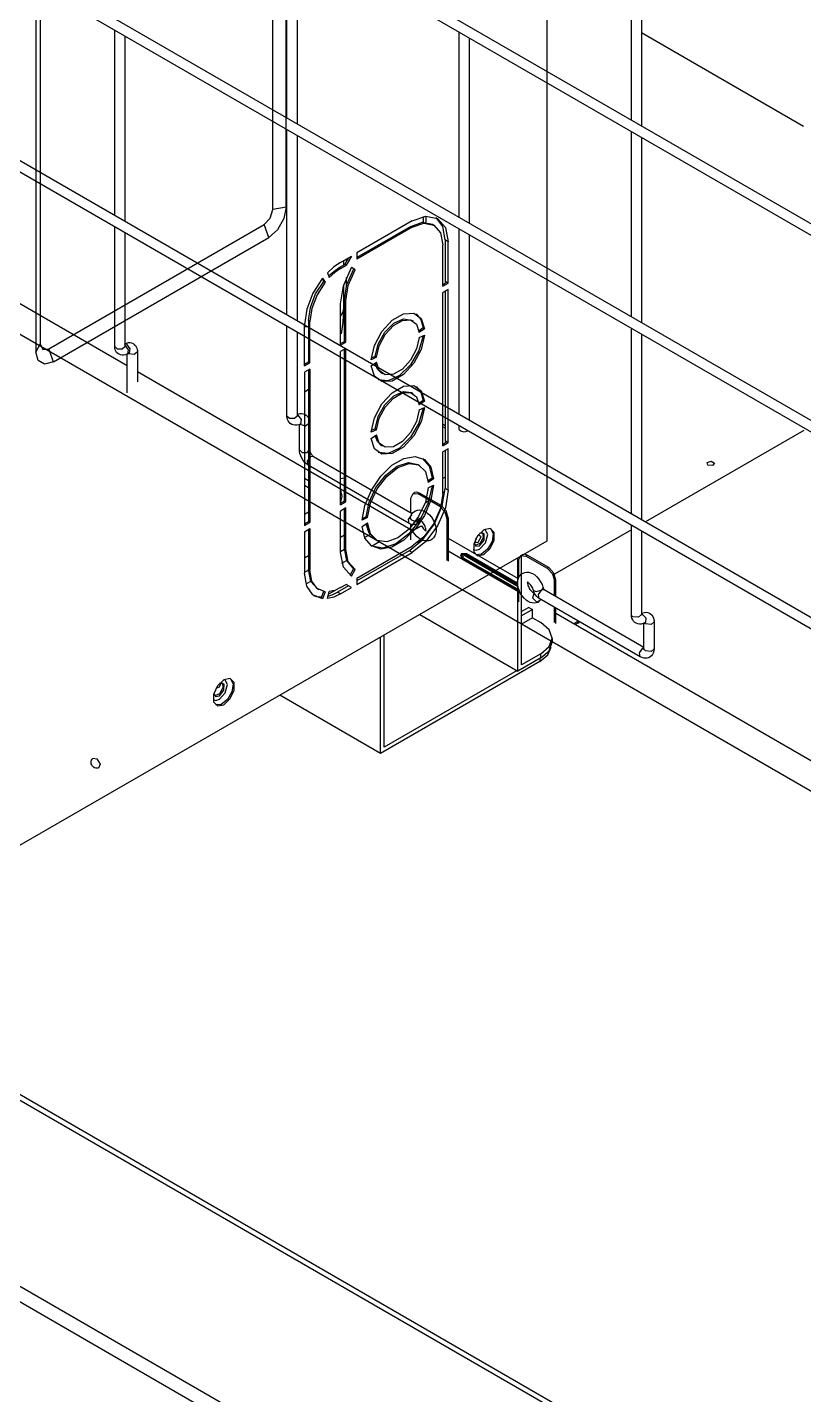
# Model space of a CAD drawing. Extents: x 594 to 813, y 174 to 240.
# Drawn here: x 761.097 to 762.632, y 197.816 to 200.519 of the extents above; entities that cross this region are included whole.
import ezdxf

# ---------------------------------------------------------------- set-up
doc = ezdxf.new("R2010")
doc.units = 0
doc.header["$MEASUREMENT"] = 0
doc.layers.add('AC.REF(S). PIPING', color=3, linetype='CONTINUOUS', lineweight=30)
doc.layers.add('LG-Product', color=3, linetype='CONTINUOUS')

# ---------------------------------------------------------------- blocks, each defined once
blk = doc.blocks.new('UW1-4')
at = {"layer": 'LG-Product', "color": 3, "linetype": 'Continuous'}
for p, q in [((3124.69, 4480.9), (3124.69, 3889.87)), ((3808.5, 4377.56), (3383.26, 4132.05)), ((3384.27, 4130.32), (3809.5, 4375.83)), ((3176.18, 3955.89), (3176.18, 4365.42)), ((3178.84, 3955.38), (3178.84, 4364.91)), ((3224.81, 4338.37), (3224.81, 3928.84)), ((3808.5, 4338.66), (3383.26, 4093.15)), ((3225.7, 4336.83), (3225.7, 3927.3)), ((3384.27, 4091.41), (3809.5, 4336.92)), ((3808.5, 4299.75), (3383.26, 4054.24)), ((3384.27, 4052.51), (3809.5, 4298.02)), ((3559.91, 4277.11), (3559.91, 4234.04)), ((3561.92, 4235.2), (3561.92, 4278.27)), ((3628.01, 4271.04), (3628.01, 4234.45)), ((3630.01, 4235.61), (3630.01, 4272.2)), ((3381.11, 4018.59), (3810.84, 4266.7)), ((3559.92, 4252.5), (3527.88, 4234)), ((3595.97, 4215.95), (3595.97, 4252.54)), ((3662.06, 4251.79), (3662.06, 4215.21)), ((3664.06, 4216.36), (3664.06, 4252.95)), ((3593.96, 4251.38), (3593.96, 4214.8)), ((3561.92, 4196.3), (3561.92, 4232.88)), ((3630.01, 4196.71), (3630.01, 4233.29)), ((3559.91, 4231.72), (3559.91, 4195.14)), ((3628.01, 4232.14), (3628.01, 4195.55)), ((3664.06, 4190.46), (3664.06, 4214.05)), ((3593.96, 4212.48), (3593.96, 4175.89)), ((3595.97, 4177.05), (3595.97, 4213.64)), ((3662.06, 4212.89), (3662.06, 4190.46)), ((3693.62, 4205.16), (3661.58, 4186.66)), ((3559.91, 4192.82), (3559.91, 4156.23)), ((3561.92, 4157.39), (3561.92, 4193.98)), ((3628.01, 4193.23), (3628.01, 4176.75)), ((3630.01, 4176.75), (3630.01, 4194.39)), ((3659.58, 4189.63), (3659.57, 4189.44)), ((3659.57, 4189.44), (3659.57, 4183.45)), ((3660.23, 4188.9), (3659.57, 4189.44)), ((3659.6, 4189.82), (3659.58, 4189.63)), ((3659.68, 4190.11), (3659.6, 4189.82)), ((3659.8, 4190.38), (3659.68, 4190.11)), ((3659.96, 4190.64), (3659.8, 4190.38)), ((3660.18, 4190.85), (3659.96, 4190.64)), ((3660.43, 4191.02), (3660.18, 4190.85)), ((3660.71, 4191.14), (3660.43, 4191.02)), ((3661.02, 4191.19), (3660.71, 4191.14)), ((3660.98, 4189.99), (3661.64, 4190.87)), ((3661.14, 4189.18), (3660.98, 4189.99)), ((3661.34, 4191.19), (3661.02, 4191.19)), ((3661.75, 4191.11), (3661.34, 4191.19)), ((3661.34, 4189.78), (3661.99, 4190.67)), ((3661.49, 4188.98), (3661.34, 4189.78)), ((3661.64, 4190.87), (3661.86, 4190.96)), ((3662.14, 4190.92), (3661.75, 4191.11)), ((3661.86, 4190.96), (3662.06, 4190.96)), ((3661.99, 4190.67), (3662.03, 4190.68)), ((3662.03, 4190.68), (3662.06, 4190.7)), ((3662.06, 4190.46), (3662.05, 4190.42)), ((3662.56, 4189.96), (3662.06, 4190.46)), ((3663.56, 4189.96), (3662.56, 4189.96)), ((3664.06, 4190.46), (3663.56, 4189.96)), ((3663.67, 4189.27), (3663.84, 4189.52)), ((3663.84, 4189.52), (3663.96, 4189.79)), ((3663.96, 4189.79), (3664.03, 4190.09)), ((3664.03, 4190.09), (3664.05, 4190.27)), ((3664.05, 4190.27), (3664.06, 4190.46)), ((3661.34, 4189.07), (3660.23, 4188.9)), ((3661.1, 4189.2), (3661.11, 4189.2)), ((3661.11, 4189.2), (3661.12, 4189.19)), ((3661.12, 4189.19), (3661.14, 4189.18)), ((3661.14, 4189.18), (3661.49, 4188.98)), ((3661.49, 4188.98), (3661.89, 4188.8)), ((3661.58, 4181.25), (3661.58, 4188.95)), ((3661.89, 4188.8), (3662.3, 4188.71)), ((3662.3, 4188.71), (3662.61, 4188.71)), ((3662.61, 4188.71), (3662.92, 4188.77)), ((3662.92, 4188.77), (3663.2, 4188.88)), ((3663.2, 4188.88), (3663.46, 4189.05)), ((3663.46, 4189.05), (3663.67, 4189.27)), ((3659.57, 4185.5), (3605.5, 4154.28)), ((3625.64, 4176.05), (3625.56, 4175.73)), ((3625.77, 4176.35), (3625.64, 4176.05)), ((3625.96, 4176.62), (3625.77, 4176.35)), ((3626.19, 4176.85), (3625.96, 4176.62)), ((3626.47, 4177.03), (3626.19, 4176.85)), ((3626.77, 4177.15), (3626.47, 4177.03)), ((3627.11, 4177.2), (3626.77, 4177.15)), ((3627.46, 4177.19), (3627.11, 4177.2)), ((3627.11, 4175.97), (3627.77, 4176.85)), ((3627.27, 4175.16), (3627.11, 4175.97)), ((3628.01, 4177.03), (3627.46, 4177.19)), ((3627.77, 4176.85), (3627.89, 4176.91)), ((3627.89, 4176.91), (3628.01, 4176.94)), ((3628.01, 4176.75), (3628, 4176.7)), ((3628, 4176.7), (3628, 4176.67)), ((3628, 4176.67), (3628, 4176.66)), ((3628.51, 4176.25), (3628.01, 4176.75)), ((3629.51, 4176.25), (3628.51, 4176.25)), ((3630.01, 4176.75), (3629.51, 4176.25)), ((3629.77, 4175.72), (3629.9, 4176.02)), ((3629.9, 4176.02), (3629.98, 4176.34)), ((3629.98, 4176.34), (3630.01, 4176.54)), ((3630.01, 4176.54), (3630.01, 4176.75)), ((3527.87, 4173.83), (3559.13, 4155.78)), ((3594.2, 4173.71), (3594.22, 4173.69)), ((3594.22, 4173.69), (3594.25, 4173.67)), ((3594.25, 4173.67), (3594.96, 4173.5)), ((3594.96, 4173.5), (3595.67, 4173.67)), ((3595.67, 4173.67), (3595.89, 4173.86)), ((3595.89, 4173.86), (3595.97, 4174.08)), ((3595.97, 4174.08), (3595.97, 4174.73)), ((3625.56, 4175.73), (3625.53, 4175.52)), ((3625.53, 4175.52), (3625.53, 4175.32)), ((3625.53, 4175.32), (3625.53, 4169.99)), ((3626.34, 4174.75), (3625.53, 4175.32)), ((3627.46, 4175.1), (3626.34, 4174.75)), ((3627.19, 4175.2), (3627.19, 4175.2)), ((3627.19, 4175.2), (3627.21, 4175.19)), ((3627.21, 4175.19), (3627.24, 4175.18)), ((3627.24, 4175.18), (3627.26, 4175.17)), ((3627.26, 4175.17), (3627.27, 4175.16)), ((3627.27, 4175.16), (3627.67, 4174.97)), ((3627.53, 4169.99), (3627.53, 4175.07)), ((3627.67, 4174.97), (3628.08, 4174.88)), ((3628.08, 4174.88), (3628.43, 4174.86)), ((3628.43, 4174.86), (3628.77, 4174.92)), ((3628.77, 4174.92), (3629.07, 4175.04)), ((3629.07, 4175.04), (3629.35, 4175.21)), ((3629.35, 4175.21), (3629.58, 4175.44)), ((3629.58, 4175.44), (3629.77, 4175.72)), ((3546.14, 4167.76), (3545.48, 4167.38)), ((3546.98, 4167.52), (3546.14, 4167.76)), ((3624.79, 4168.71), (3605.24, 4157.42)), ((3625.02, 4168.76), (3624.79, 4168.71)), ((3624.8, 4168.72), (3624.79, 4168.71)), ((3624.81, 4168.73), (3624.8, 4168.72)), ((3624.88, 4168.77), (3624.81, 4168.73)), ((3624.95, 4168.84), (3624.88, 4168.77)), ((3625.05, 4168.93), (3624.95, 4168.84)), ((3625.29, 4168.66), (3625.02, 4168.76)), ((3625.15, 4169.05), (3625.05, 4168.93)), ((3625.24, 4169.18), (3625.15, 4169.05)), ((3625.32, 4169.32), (3625.24, 4169.18)), ((3625.94, 4167.78), (3625.29, 4168.66)), ((3625.39, 4169.45), (3625.32, 4169.32)), ((3625.44, 4169.59), (3625.39, 4169.45)), ((3625.48, 4169.71), (3625.44, 4169.59)), ((3625.51, 4169.82), (3625.48, 4169.71)), ((3625.52, 4169.91), (3625.51, 4169.82)), ((3625.53, 4169.99), (3625.52, 4169.91)), ((3626.03, 4169.49), (3625.53, 4169.99)), ((3625.79, 4166.97), (3625.94, 4167.78)), ((3627.03, 4169.49), (3626.03, 4169.49)), ((3626.45, 4167.49), (3626.78, 4167.88)), ((3626.78, 4167.88), (3627.07, 4168.33)), ((3627.53, 4169.99), (3627.03, 4169.49)), ((3627.07, 4168.33), (3627.29, 4168.81)), ((3627.29, 4168.81), (3627.45, 4169.3)), ((3627.45, 4169.3), (3627.51, 4169.65)), ((3627.51, 4169.65), (3627.53, 4169.99)), ((3545.48, 4167.38), (3545.91, 4166.89)), ((3545.91, 4166.89), (3546.84, 4166.98)), ((3546.84, 4166.98), (3546.98, 4167.52)), ((3605.82, 4155.44), (3625.79, 4166.97)), ((3625.79, 4166.97), (3626.13, 4167.21)), ((3626.13, 4167.21), (3626.45, 4167.49)), ((3599.54, 4158.99), (3603.8, 4161.45)), ((3599.82, 4158.83), (3604.08, 4161.28)), ((3603.8, 4161.45), (3604.34, 4161.64)), ((3604.08, 4161.28), (3603.8, 4161.45)), ((3605.08, 4161.38), (3604.08, 4161.28)), ((3604.34, 4161.64), (3604.8, 4161.55)), ((3605.08, 4161.38), (3604.8, 4161.55)), ((3605.5, 4160.47), (3605.08, 4161.38)), ((3605.5, 4157.57), (3605.5, 4160.47)), ((3598.12, 4156.53), (3598.54, 4157.93)), ((3598.82, 4157.77), (3598.4, 4156.37)), ((3598.54, 4157.93), (3599.54, 4158.99)), ((3599.82, 4158.83), (3598.82, 4157.77)), ((3599.54, 4158.99), (3599.82, 4158.83)), ((3601.81, 4157.12), (3601.43, 4156.66)), ((3602.25, 4157.5), (3601.81, 4157.12)), ((3602.65, 4157.77), (3602.25, 4157.5)), ((3603.07, 4157.97), (3602.65, 4157.77)), ((3603.44, 4158.07), (3603.07, 4157.97)), ((3603.82, 4158.11), (3603.44, 4158.07)), ((3604.21, 4158.07), (3603.82, 4158.11)), ((3604.57, 4157.96), (3604.21, 4158.07)), ((3604.9, 4157.77), (3604.57, 4157.96)), ((3605.18, 4157.52), (3604.9, 4157.77)), ((3605.42, 4157.19), (3605.18, 4157.52)), ((3605.97, 4156.25), (3605.31, 4157.13)), ((3605.59, 4156.81), (3605.42, 4157.19)), ((3561.92, 4137.43), (3561.92, 4155.08)), ((3598.12, 4156.53), (3598.12, 4147.97)), ((3598.4, 4156.37), (3598.12, 4156.53)), ((3598.4, 4156.37), (3598.4, 4148.14)), ((3600.63, 4154.99), (3600.53, 4154.4)), ((3600.53, 4154.4), (3600.53, 4153.87)), ((3600.82, 4155.57), (3600.63, 4154.99)), ((3601.09, 4156.14), (3600.82, 4155.57)), ((3601.43, 4156.66), (3601.09, 4156.14)), ((3602.53, 4154.12), (3602.54, 4154.26)), ((3602.54, 4154.26), (3602.56, 4154.43)), ((3602.56, 4154.43), (3602.61, 4154.61)), ((3602.61, 4154.61), (3602.68, 4154.82)), ((3602.68, 4154.82), (3602.77, 4155.03)), ((3602.86, 4154.24), (3602.73, 4154.14)), ((3602.77, 4155.03), (3602.89, 4155.25)), ((3603.01, 4154.4), (3602.86, 4154.24)), ((3602.89, 4155.25), (3603.03, 4155.45)), ((3603.17, 4154.58), (3603.01, 4154.4)), ((3603.03, 4155.45), (3603.18, 4155.64)), ((3603.3, 4154.77), (3603.17, 4154.58)), ((3603.18, 4155.64), (3603.34, 4155.8)), ((3603.43, 4154.98), (3603.3, 4154.77)), ((3603.34, 4155.8), (3603.47, 4155.91)), ((3603.47, 4155.91), (3603.59, 4156)), ((3603.6, 4154.92), (3603.5, 4154.92)), ((3603.5, 4154.92), (3604.21, 4154.51)), ((3603.59, 4156), (3603.69, 4156.05)), ((3604.42, 4154.5), (3603.6, 4154.92)), ((3603.69, 4156.17), (3603.8, 4155.92)), ((3603.69, 4156.15), (3604.4, 4155.73)), ((3603.69, 4156.05), (3603.77, 4156.09)), ((3603.77, 4156.09), (3603.84, 4156.1)), ((3603.8, 4155.92), (3603.95, 4155.7)), ((3603.95, 4155.7), (3604.13, 4155.52)), ((3604.13, 4155.52), (3604.35, 4155.37)), ((3604.21, 4154.51), (3605.02, 4154.1)), ((3604.35, 4155.37), (3604.6, 4155.27)), ((3604.4, 4155.73), (3605.35, 4156.08)), ((3605.13, 4154.09), (3604.42, 4154.5)), ((3604.6, 4155.27), (3604.86, 4155.22)), ((3604.86, 4155.22), (3605.1, 4155.21)), ((3605.1, 4155.21), (3605.35, 4155.25)), ((3605.35, 4156.08), (3605.59, 4156.44)), ((3605.35, 4155.25), (3605.59, 4155.33)), ((3605.5, 4152.23), (3605.5, 4155.31)), ((3605.59, 4156.44), (3605.59, 4156.81)), ((3605.59, 4155.33), (3605.82, 4155.44)), ((3605.82, 4155.44), (3605.97, 4156.25)), ((3559.91, 4153.92), (3559.91, 4137.43)), ((3561.92, 4154.17), (3577.12, 4145.4)), ((3584.27, 4144.52), (3598.05, 4152.48)), ((3598.08, 4152.5), (3598.05, 4152.48)), ((3598.12, 4152.52), (3598.08, 4152.5)), ((3600.53, 4153.87), (3600.63, 4153.36)), ((3600.63, 4153.36), (3600.78, 4152.98)), ((3600.78, 4152.98), (3601.01, 4152.63)), ((3601.01, 4152.63), (3601.28, 4152.37)), ((3601.28, 4152.37), (3601.6, 4152.16)), ((3601.6, 4152.16), (3601.96, 4152.03)), ((3601.96, 4152.03), (3602.35, 4151.98)), ((3602.35, 4151.98), (3602.73, 4152.01)), ((3602.61, 4154.07), (3602.49, 4154.01)), ((3602.53, 4154.01), (3602.53, 4154.12)), ((3602.55, 4153.94), (3602.53, 4154.01)), ((3602.56, 4153.9), (3602.55, 4153.94)), ((3602.56, 4153.9), (3602.56, 4153.9)), ((3602.73, 4154.14), (3602.61, 4154.07)), ((3602.73, 4152.01), (3603.1, 4152.1)), ((3603.1, 4152.1), (3603.52, 4152.27)), ((3603.52, 4152.27), (3603.92, 4152.52)), ((3603.92, 4152.52), (3604.35, 4152.9)), ((3604.35, 4152.9), (3604.74, 4153.34)), ((3604.74, 4153.34), (3604.98, 4153.67)), ((3604.98, 4153.67), (3605.2, 4154.03)), ((3605.02, 4154.1), (3605.13, 4154.09)), ((3578.26, 4146.71), (3582.52, 4149.16)), ((3578.54, 4146.54), (3582.8, 4149)), ((3582.52, 4149.16), (3583.06, 4149.35)), ((3582.8, 4149), (3582.52, 4149.16)), ((3583.8, 4149.1), (3582.8, 4149)), ((3583.06, 4149.35), (3583.52, 4149.26)), ((3583.8, 4149.1), (3583.52, 4149.26)), ((3584.22, 4148.18), (3583.8, 4149.1)), ((3598.12, 4150.02), (3584.22, 4142)), ((3595.49, 4148.88), (3584.22, 4142.37)), ((3584.34, 4142.95), (3595.19, 4149.22)), ((3594.88, 4149.4), (3584.37, 4143.33)), ((3584.39, 4143.58), (3594.5, 4149.41)), ((3594.2, 4149.19), (3584.39, 4143.53)), ((3594.5, 4149.41), (3595.57, 4149.41)), ((3594.5, 4149.41), (3594.53, 4149.4)), ((3594.53, 4149.4), (3594.56, 4149.4)), ((3594.56, 4149.4), (3594.58, 4149.41)), ((3594.58, 4149.41), (3594.64, 4149.44)), ((3594.78, 4149.5), (3594.6, 4149.42)), ((3594.64, 4149.44), (3594.71, 4149.45)), ((3594.71, 4149.45), (3594.79, 4149.43)), ((3594.99, 4149.53), (3594.78, 4149.5)), ((3594.79, 4149.43), (3594.88, 4149.4)), ((3595.19, 4149.4), (3594.88, 4149.4)), ((3595.17, 4148.9), (3595.2, 4148.88)), ((3595.19, 4149.22), (3595.19, 4149.4)), ((3595.28, 4149.16), (3595.19, 4149.22)), ((3595.2, 4148.88), (3595.22, 4148.86)), ((3595.22, 4148.86), (3595.24, 4148.84)), ((3595.24, 4148.84), (3595.25, 4148.81)), ((3595.36, 4149.08), (3595.28, 4149.16)), ((3595.43, 4148.99), (3595.36, 4149.08)), ((3595.49, 4148.88), (3595.43, 4148.99)), ((3595.68, 4149.13), (3595.49, 4148.88)), ((3595.49, 4148.88), (3595.51, 4148.85)), ((3595.56, 4149.09), (3595.5, 4149.04)), ((3595.51, 4148.85), (3595.54, 4148.82)), ((3595.52, 4149.39), (3595.53, 4149.38)), ((3595.52, 4149.39), (3595.68, 4149.13)), ((3595.53, 4149.38), (3595.54, 4149.37)), ((3595.54, 4149.37), (3595.6, 4149.33)), ((3595.54, 4148.82), (3595.57, 4148.79)), ((3595.61, 4149.13), (3595.56, 4149.09)), ((3595.57, 4149.41), (3595.57, 4148.79)), ((3595.6, 4149.33), (3595.63, 4149.29)), ((3595.64, 4149.18), (3595.61, 4149.13)), ((3595.63, 4149.29), (3595.64, 4149.25)), ((3595.64, 4149.25), (3595.64, 4149.22)), ((3595.64, 4149.22), (3595.64, 4149.18)), ((3577.26, 4145.65), (3578.26, 4146.71)), ((3578.54, 4146.54), (3577.54, 4145.48)), ((3578.26, 4146.71), (3578.54, 4146.54)), ((3595.57, 4148.79), (3584.22, 4142.24)), ((3584.22, 4148.18), (3584.22, 4144.68)), ((3576.84, 4144.25), (3577.26, 4145.65)), ((3577.12, 4144.08), (3576.84, 4144.25)), ((3576.84, 4141.03), (3576.84, 4144.25)), ((3577.54, 4145.48), (3577.12, 4144.08)), ((3577.12, 4141.19), (3577.12, 4144.08)), ((3579.59, 4143.41), (3579.4, 4142.86)), ((3579.86, 4143.94), (3579.59, 4143.41)), ((3580.21, 4144.46), (3579.86, 4143.94)), ((3580.61, 4144.91), (3580.21, 4144.46)), ((3581.02, 4145.26), (3580.61, 4144.91)), ((3581.46, 4145.53), (3581.02, 4145.26)), ((3581.84, 4145.7), (3581.46, 4145.53)), ((3581.82, 4143.26), (3581.98, 4143.44)), ((3582.23, 4145.8), (3581.84, 4145.7)), ((3581.98, 4143.44), (3582.11, 4143.57)), ((3582.11, 4143.57), (3582.24, 4143.67)), ((3582.61, 4145.82), (3582.23, 4145.8)), ((3582.24, 4143.67), (3582.35, 4143.74)), ((3582.35, 4143.74), (3582.45, 4143.78)), ((3582.41, 4143.42), (3582.37, 4143.24)), ((3582.4, 4143.9), (3582.41, 4143.87)), ((3582.41, 4143.87), (3582.43, 4143.81)), ((3582.43, 4143.58), (3582.41, 4143.42)), ((3582.43, 4143.81), (3582.43, 4143.71)), ((3582.43, 4143.71), (3582.43, 4143.58)), ((3582.45, 4143.78), (3582.52, 4143.81)), ((3582.52, 4143.81), (3582.55, 4143.82)), ((3582.55, 4143.82), (3582.56, 4143.82)), ((3582.98, 4145.77), (3582.61, 4145.82)), ((3583.33, 4145.65), (3582.98, 4145.77)), ((3583.66, 4145.46), (3583.33, 4145.65)), ((3583.94, 4145.19), (3583.66, 4145.46)), ((3584.16, 4144.87), (3583.94, 4145.19)), ((3584.33, 4144.45), (3584.16, 4144.87)), ((3584.42, 4144), (3584.33, 4144.45)), ((3584.33, 4142.81), (3584.43, 4143.41)), ((3584.43, 4143.41), (3584.42, 4144)), ((3579.15, 4142.36), (3559.44, 4130.98)), ((3579.38, 4142.41), (3579.15, 4142.36)), ((3579.16, 4142.37), (3579.15, 4142.36)), ((3579.15, 4142.36), (3579.15, 4142.36)), ((3579.15, 4142.36), (3579.15, 4142.36)), ((3579.15, 4142.36), (3579.15, 4142.36)), ((3579.18, 4142.39), (3579.16, 4142.37)), ((3579.2, 4142.41), (3579.18, 4142.39)), ((3579.22, 4142.43), (3579.2, 4142.41)), ((3579.24, 4142.46), (3579.22, 4142.43)), ((3579.26, 4142.49), (3579.24, 4142.46)), ((3579.28, 4142.52), (3579.26, 4142.49)), ((3579.3, 4142.56), (3579.28, 4142.52)), ((3579.32, 4142.59), (3579.3, 4142.56)), ((3579.33, 4142.62), (3579.32, 4142.59)), ((3579.34, 4142.65), (3579.33, 4142.62)), ((3579.35, 4142.67), (3579.34, 4142.65)), ((3579.37, 4142.77), (3579.35, 4142.68)), ((3579.35, 4142.71), (3579.35, 4142.72)), ((3579.35, 4142.72), (3579.35, 4142.72)), ((3579.35, 4142.72), (3579.35, 4142.71)), ((3579.36, 4142.69), (3579.35, 4142.71)), ((3579.35, 4142.71), (3579.35, 4142.7)), ((3579.35, 4142.7), (3579.35, 4142.67)), ((3579.76, 4142.25), (3579.35, 4142.68)), ((3579.36, 4142.66), (3579.36, 4142.69)), ((3579.39, 4142.59), (3579.36, 4142.66)), ((3579.4, 4142.86), (3579.37, 4142.77)), ((3579.65, 4142.31), (3579.38, 4142.41)), ((3579.43, 4142.51), (3579.39, 4142.59)), ((3579.53, 4142.4), (3579.43, 4142.51)), ((3579.65, 4142.31), (3579.53, 4142.4)), ((3580.3, 4141.43), (3579.65, 4142.31)), ((3580.74, 4142.02), (3579.76, 4142.25)), ((3580.15, 4140.62), (3580.3, 4141.43)), ((3580.15, 4140.62), (3580.41, 4140.8)), ((3580.41, 4140.8), (3580.64, 4141.02)), ((3580.64, 4141.02), (3580.88, 4141.31)), ((3581.5, 4140.76), (3580.65, 4139.92)), ((3581.3, 4142.21), (3580.74, 4142.02)), ((3580.88, 4141.31), (3581.08, 4141.63)), ((3581.08, 4141.63), (3581.21, 4141.91)), ((3581.12, 4141.73), (3581.5, 4140.76)), ((3581.29, 4141.76), (3581.14, 4141.7)), ((3581.21, 4141.91), (3581.3, 4142.21)), ((3581.39, 4141.82), (3581.29, 4141.76)), ((3581.3, 4142.21), (3581.36, 4142.42)), ((3581.36, 4142.42), (3581.44, 4142.63)), ((3581.51, 4141.9), (3581.39, 4141.82)), ((3581.44, 4142.63), (3581.55, 4142.85)), ((3581.67, 4142.04), (3581.51, 4141.9)), ((3581.55, 4142.85), (3581.67, 4143.06)), ((3581.67, 4143.06), (3581.82, 4143.26)), ((3581.82, 4142.21), (3581.67, 4142.04)), ((3581.97, 4142.4), (3581.82, 4142.21)), ((3582.11, 4142.62), (3581.97, 4142.4)), ((3582.22, 4142.83), (3582.11, 4142.62)), ((3582.31, 4143.05), (3582.22, 4142.83)), ((3582.37, 4143.24), (3582.31, 4143.05)), ((3583.14, 4140.68), (3583.54, 4141.15)), ((3583.54, 4141.15), (3583.88, 4141.67)), ((3583.88, 4141.67), (3584.14, 4142.23)), ((3584.14, 4142.23), (3584.33, 4142.81)), ((3584.22, 4142.53), (3584.22, 4139.95)), ((3560.18, 4129.09), (3580.15, 4140.62)), ((3576.84, 4135.69), (3576.84, 4138.71)), ((3577.12, 4135.85), (3577.12, 4138.88)), ((3580.65, 4139.92), (3579.8, 4140.42)), ((3580.06, 4140.03), (3580.41, 4139.84)), ((3580.41, 4139.84), (3580.77, 4139.73)), ((3580.77, 4139.73), (3581.14, 4139.7)), ((3581.14, 4139.7), (3581.51, 4139.73)), ((3581.51, 4139.73), (3581.91, 4139.84)), ((3581.91, 4139.84), (3582.3, 4140.02)), ((3582.3, 4140.02), (3582.74, 4140.31)), ((3582.74, 4140.31), (3583.14, 4140.68)), ((3576.85, 4137.74), (3525.39, 4108.03)), ((3557.44, 4136.21), (3557.43, 4136)), ((3557.43, 4136), (3557.43, 4130.68)), ((3557.43, 4136), (3558.05, 4135.47)), ((3557.46, 4136.41), (3557.44, 4136.21)), ((3557.55, 4136.73), (3557.46, 4136.41)), ((3557.68, 4137.03), (3557.55, 4136.73)), ((3557.86, 4137.31), (3557.68, 4137.03)), ((3558.1, 4137.54), (3557.86, 4137.31)), ((3558.05, 4135.47), (3559.14, 4135.59)), ((3558.37, 4137.71), (3558.1, 4137.54)), ((3558.68, 4137.83), (3558.37, 4137.71)), ((3559.02, 4137.89), (3558.68, 4137.83)), ((3559.36, 4137.87), (3559.02, 4137.89)), ((3559.91, 4137.63), (3559.08, 4136.81)), ((3559.08, 4136.81), (3559.17, 4135.85)), ((3559.09, 4135.89), (3559.09, 4135.89)), ((3559.09, 4135.89), (3559.11, 4135.88)), ((3559.11, 4135.88), (3559.15, 4135.86)), ((3559.14, 4135.59), (3559.27, 4135.68)), ((3559.15, 4135.86), (3559.16, 4135.86)), ((3559.16, 4135.86), (3559.17, 4135.85)), ((3559.17, 4135.85), (3559.57, 4135.66)), ((3559.27, 4135.68), (3559.36, 4135.78)), ((3559.92, 4137.72), (3559.36, 4137.87)), ((3559.44, 4130.68), (3559.44, 4135.76)), ((3559.57, 4135.66), (3559.99, 4135.56)), ((3559.91, 4137.43), (3559.91, 4137.38)), ((3559.91, 4137.43), (3560.53, 4136.9)), ((3559.91, 4137.38), (3559.91, 4137.35)), ((3559.91, 4137.35), (3559.91, 4137.35)), ((3559.99, 4135.56), (3560.33, 4135.55)), ((3560.33, 4135.55), (3560.67, 4135.6)), ((3560.53, 4136.9), (3561.63, 4137.02)), ((3560.67, 4135.6), (3560.98, 4135.72)), ((3560.98, 4135.72), (3561.25, 4135.9)), ((3561.25, 4135.9), (3561.49, 4136.13)), ((3561.49, 4136.13), (3561.67, 4136.4)), ((3561.63, 4137.02), (3561.84, 4137.21)), ((3561.67, 4136.4), (3561.81, 4136.7)), ((3561.81, 4136.7), (3561.89, 4137.02)), ((3561.84, 4137.21), (3561.92, 4137.43)), ((3561.89, 4137.02), (3561.91, 4137.23)), ((3561.91, 4137.23), (3561.92, 4137.43)), ((3572.33, 4135.89), (3572.18, 4136.02)), ((3572.51, 4135.77), (3572.33, 4135.89)), ((3572.42, 4136.16), (3572.46, 4136.13)), ((3572.46, 4136.13), (3572.51, 4136.1)), ((3573.26, 4135.67), (3572.51, 4136.1)), ((3572.51, 4136.1), (3572.51, 4135.77)), ((3572.51, 4135.77), (3572.98, 4135.5)), ((3557.43, 4130.68), (3557.47, 4130.24)), ((3557.43, 4130.68), (3558.05, 4130.14)), ((3557.47, 4130.24), (3557.59, 4129.83)), ((3558.05, 4130.14), (3559.14, 4130.27)), ((3559.14, 4130.27), (3559.36, 4130.46)), ((3559.36, 4130.46), (3559.44, 4130.68)), ((3559.55, 4130.84), (3559.44, 4130.87)), ((3559.44, 4130.66), (3559.44, 4130.68)), ((3559.44, 4130.65), (3559.44, 4130.66)), ((3559.44, 4130.61), (3559.44, 4130.65)), ((3559.45, 4130.59), (3559.44, 4130.61)), ((3559.45, 4130.59), (3559.45, 4130.59)), ((3559.68, 4130.78), (3559.55, 4130.84)), ((3560.33, 4129.9), (3559.68, 4130.78)), ((3557.59, 4129.83), (3557.75, 4129.52)), ((3557.75, 4129.52), (3557.97, 4129.26)), ((3557.97, 4129.26), (3558.22, 4129.05)), ((3558.22, 4129.05), (3558.51, 4128.9)), ((3558.51, 4128.9), (3558.83, 4128.81)), ((3558.83, 4128.81), (3559.16, 4128.79)), ((3559.16, 4128.79), (3559.49, 4128.83)), ((3559.49, 4128.83), (3559.8, 4128.92)), ((3559.8, 4128.92), (3559.99, 4128.99)), ((3559.99, 4128.99), (3560.18, 4129.09)), ((3560.18, 4129.09), (3560.33, 4129.9)), ((3667.57, 4108.91), (3666.96, 4107.85)), ((3668.38, 4109.02), (3667.57, 4108.91)), ((3666.96, 4107.85), (3667.27, 4107.09)), ((3417.03, 3889.03), (3774.81, 4095.6)), ((3772.81, 4093.42), (3417.26, 3888.14)), ((3417.03, 3848.08), (3774.81, 4054.65)), ((3417.26, 3851.28), (3772.81, 4056.56)), ((3176.18, 3955.89), (3176.65, 3953.62)), ((3176.18, 3955.89), (3178.84, 3955.38)), ((3179.34, 3953.7), (3178.84, 3955.38)), ((3144.73, 3951.87), (3144.19, 3949.05)), ((3146.27, 3953.64), (3144.73, 3951.87)), ((3144.8, 3949.4), (3145.26, 3952.04)), ((3145.26, 3952.04), (3146.58, 3953.8)), ((3147.02, 3952.34), (3145.72, 3950.83)), ((3148.57, 3954.09), (3146.27, 3953.64)), ((3148.98, 3952.72), (3147.02, 3952.34)), ((3147.31, 3952.5), (3147.02, 3952.34)), ((3149.26, 3952.88), (3147.31, 3952.5)), ((3151.29, 3953.14), (3148.57, 3954.09)), ((3148.59, 3954.09), (3148.59, 3952.89)), ((3151.29, 3951.92), (3148.98, 3952.72)), ((3149.12, 3954), (3149.12, 3952.89)), ((3151.57, 3952.08), (3149.26, 3952.88)), ((3151.29, 3953.14), (3162.21, 3946.84)), ((3151.29, 3951.92), (3151.57, 3952.08)), ((3151.29, 3951.92), (3162.21, 3945.61)), ((3151.57, 3952.08), (3162.21, 3945.94)), ((3176.65, 3953.62), (3177.92, 3951.41)), ((3180.55, 3952.43), (3179.34, 3953.7)), ((3179.66, 3949.87), (3180.55, 3952.43)), ((3223.1, 3927.86), (3180.55, 3952.43)), ((3144.19, 3949.05), (3144.8, 3949.4)), ((3144.19, 3940.86), (3144.19, 3949.05)), ((3144.8, 3949.4), (3144.8, 3941.21)), ((3145.72, 3950.83), (3145.26, 3948.43)), ((3177.92, 3951.41), (3179.66, 3949.87)), ((3222.22, 3925.3), (3179.66, 3949.87)), ((3145.26, 3940.24), (3145.26, 3948.43)), ((3162.21, 3946.84), (3162.21, 3945.61)), ((3163.27, 3946.22), (3164.34, 3944.38)), ((3165.47, 3944.95), (3163.27, 3946.22)), ((3162.54, 3943.5), (3163.27, 3943.96)), ((3162.54, 3943.5), (3162.82, 3943.66)), ((3163.92, 3940.4), (3162.54, 3943.5)), ((3162.82, 3943.66), (3163.28, 3943.95)), ((3164.21, 3940.56), (3162.82, 3943.66)), ((3164.9, 3940.32), (3163.27, 3943.96)), ((3164.62, 3944.54), (3163.84, 3945.9)), ((3164.3, 3945.1), (3164.3, 3945.63)), ((3164.34, 3944.38), (3164.62, 3944.54)), ((3165.47, 3943.72), (3164.34, 3944.38)), ((3164.62, 3944.54), (3165.76, 3943.89)), ((3164.9, 3945.28), (3164.9, 3944.38)), ((3165.47, 3944.95), (3166.79, 3944.05)), ((3165.47, 3943.72), (3165.76, 3943.89)), ((3165.47, 3943.72), (3166.59, 3942.96)), ((3166.8, 3943.18), (3165.76, 3943.89)), ((3166.79, 3944.05), (3168.06, 3942.89)), ((3144.19, 3940.86), (3144.48, 3941.02)), ((3145.26, 3940.24), (3144.19, 3940.86)), ((3144.48, 3941.02), (3144.8, 3941.21)), ((3145.26, 3940.57), (3144.48, 3941.02)), ((3164.3, 3940.23), (3164.3, 3941.95)), ((3166.59, 3942.96), (3167.67, 3941.97)), ((3167.81, 3942.29), (3166.8, 3943.18)), ((3168.06, 3942.89), (3167.67, 3941.97)), ((3169.02, 3941.81), (3168.49, 3941.05)), ((3168.49, 3941.05), (3168.77, 3941.21)), ((3168.49, 3941.05), (3170.09, 3938.57)), ((3169.11, 3941.69), (3168.77, 3941.21)), ((3170.38, 3938.73), (3168.77, 3941.21)), ((3169.02, 3941.81), (3170.91, 3938.89)), ((3144.19, 3909.32), (3144.19, 3939.63)), ((3144.19, 3939.63), (3145.26, 3939.02)), ((3144.8, 3939.28), (3144.8, 3909.67)), ((3145.26, 3908.71), (3145.26, 3939.02)), ((3164.41, 3937.38), (3163.92, 3940.4)), ((3164.69, 3937.54), (3164.21, 3940.56)), ((3165.47, 3936.76), (3164.9, 3940.32)), ((3164.9, 3940.31), (3164.9, 3935.85)), ((3170.09, 3938.57), (3171.14, 3935.87)), ((3171.42, 3936.04), (3170.38, 3938.73)), ((3170.91, 3938.89), (3172.14, 3935.72)), ((3164.41, 3937.38), (3164.69, 3937.54)), ((3164.41, 3929.19), (3164.41, 3937.38)), ((3164.69, 3929.35), (3164.69, 3937.54)), ((3164.9, 3935.85), (3164.93, 3934.48)), ((3164.9, 3935.85), (3165.05, 3935.07)), ((3165.47, 3928.57), (3165.47, 3936.76)), ((3171.14, 3935.87), (3171.5, 3933.28)), ((3171.79, 3933.45), (3171.42, 3936.04)), ((3172.14, 3935.72), (3172.57, 3932.67)), ((3149.51, 3933.88), (3148.83, 3931.83)), ((3149.56, 3933.65), (3149.11, 3932)), ((3150.99, 3934.94), (3149.51, 3933.88)), ((3150.51, 3934.76), (3149.56, 3933.65)), ((3150.43, 3932.74), (3149.89, 3931.1)), ((3151.61, 3933.58), (3150.43, 3932.74)), ((3153.01, 3934.81), (3150.99, 3934.94)), ((3151.4, 3933.54), (3151.11, 3933.38)), ((3153.01, 3933.77), (3151.4, 3933.54)), ((3153.24, 3933.48), (3151.61, 3933.58)), ((3155.23, 3933.53), (3153.01, 3934.81)), ((3154.9, 3932.92), (3153.01, 3933.77)), ((3155.01, 3932.46), (3153.24, 3933.48)), ((3156.7, 3931.15), (3154.9, 3932.92)), ((3157.26, 3931.32), (3155.23, 3933.53)), ((3164.93, 3934.48), (3165.03, 3933.14)), ((3165.03, 3933.14), (3165.36, 3930.86)), ((3165.05, 3935.07), (3165.47, 3934.33)), ((3171.5, 3933.28), (3171.79, 3933.45)), ((3171.5, 3925.09), (3171.5, 3933.28)), ((3171.79, 3933.45), (3171.79, 3925.26)), ((3172.57, 3924.48), (3172.57, 3932.67)), ((3148.83, 3931.83), (3149.11, 3932)), ((3148.83, 3931.83), (3149.89, 3931.1)), ((3149.89, 3930.12), (3148.83, 3930.6)), ((3148.83, 3930.6), (3149.51, 3927.77)), ((3149.11, 3932), (3149.93, 3931.43)), ((3149.12, 3932.09), (3149.12, 3931.99)), ((3149.15, 3930.46), (3149.96, 3927.52)), ((3149.89, 3930.12), (3150.43, 3927.85)), ((3156.63, 3930.68), (3155.01, 3932.46)), ((3157.82, 3928.47), (3156.63, 3930.68)), ((3158.03, 3928.81), (3156.7, 3931.15)), ((3158.74, 3928.55), (3157.26, 3931.32)), ((3171.78, 3932.18), (3172.18, 3932.21)), ((3172.18, 3932.21), (3172.56, 3932.25)), ((3149.51, 3927.77), (3150.99, 3925.01)), ((3149.96, 3927.52), (3151.61, 3924.72)), ((3150.43, 3927.85), (3151.61, 3925.64)), ((3158.36, 3926.21), (3157.82, 3928.47)), ((3158.64, 3926.37), (3158.03, 3928.81)), ((3159.42, 3925.72), (3158.74, 3928.55)), ((3164.41, 3929.19), (3164.69, 3929.35)), ((3165.47, 3928.57), (3164.41, 3929.19)), ((3164.41, 3927.96), (3165.47, 3927.34)), ((3164.41, 3897.65), (3164.41, 3927.96)), ((3165.47, 3928.9), (3164.69, 3929.35)), ((3164.69, 3897.82), (3164.69, 3927.79)), ((3165.47, 3897.04), (3165.47, 3927.34)), ((3222.22, 3925.3), (3223.1, 3927.86)), ((3224.31, 3927.74), (3223.1, 3927.86)), ((3224.81, 3928.84), (3224.31, 3927.74)), ((3224.81, 3928.84), (3225.7, 3927.3)), ((3225.23, 3925.57), (3225.7, 3927.3)), ((3150.99, 3925.01), (3153.01, 3922.8)), ((3151.61, 3925.64), (3153.24, 3923.87)), ((3151.61, 3924.72), (3153.77, 3922.6)), ((3157.82, 3923.59), (3158.36, 3925.23)), ((3158.18, 3923.88), (3158.6, 3925.06)), ((3158.36, 3926.21), (3158.64, 3926.37)), ((3158.36, 3926.21), (3159.42, 3925.72)), ((3159.42, 3924.49), (3158.36, 3925.23)), ((3158.64, 3926.37), (3159.38, 3926.03)), ((3158.74, 3922.44), (3159.42, 3924.49)), ((3171.5, 3925.09), (3171.79, 3925.26)), ((3172.57, 3924.48), (3171.5, 3925.09)), ((3171.79, 3925.26), (3172.57, 3924.8)), ((3222.22, 3925.3), (3223.96, 3924.83)), ((3223.96, 3924.83), (3225.23, 3925.57)), ((3153.01, 3922.8), (3155.23, 3921.51)), ((3153.24, 3923.87), (3155.01, 3922.84)), ((3153.77, 3922.6), (3156.05, 3921.54)), ((3155.01, 3922.84), (3156.63, 3922.74)), ((3156.63, 3922.74), (3157.82, 3923.59)), ((3157.13, 3922.95), (3157.42, 3923.11)), ((3157.26, 3921.39), (3158.74, 3922.44)), ((3157.42, 3923.11), (3158.18, 3923.88)), ((3171.5, 3923.86), (3172.57, 3923.25)), ((3171.5, 3923.86), (3171.5, 3893.56)), ((3171.79, 3923.7), (3171.79, 3893.72)), ((3172.57, 3923.25), (3172.57, 3892.94)), ((3149.51, 3919.55), (3148.83, 3917.5)), ((3149.56, 3919.32), (3149.11, 3917.66)), ((3150.99, 3920.6), (3149.51, 3919.55)), ((3150.51, 3920.42), (3149.56, 3919.32)), ((3151.61, 3919.25), (3150.43, 3918.4)), ((3153.01, 3920.48), (3150.99, 3920.6)), ((3151.4, 3919.21), (3151.11, 3919.04)), ((3153.01, 3919.44), (3151.4, 3919.21)), ((3153.24, 3919.15), (3151.61, 3919.25)), ((3155.23, 3919.2), (3153.01, 3920.48)), ((3154.9, 3918.59), (3153.01, 3919.44)), ((3155.01, 3918.12), (3153.24, 3919.15)), ((3155.23, 3921.51), (3157.26, 3921.39)), ((3157.26, 3916.98), (3155.23, 3919.2)), ((3156.05, 3921.54), (3158.02, 3921.73)), ((3171.71, 3919.9), (3172.53, 3919.32)), ((3148.83, 3917.5), (3149.11, 3917.66)), ((3148.83, 3917.5), (3149.89, 3916.77)), ((3149.11, 3917.66), (3149.93, 3917.1)), ((3149.12, 3917.75), (3149.12, 3917.66)), ((3150.43, 3918.4), (3149.89, 3916.77)), ((3156.7, 3916.81), (3154.9, 3918.59)), ((3156.63, 3916.35), (3155.01, 3918.12)), ((3158.03, 3914.47), (3156.7, 3916.81)), ((3158.74, 3914.22), (3157.26, 3916.98)), ((3149.89, 3915.78), (3148.83, 3916.27)), ((3148.83, 3916.27), (3149.51, 3913.44)), ((3149.15, 3916.13), (3149.96, 3913.18)), ((3149.89, 3915.78), (3150.43, 3913.52)), ((3157.82, 3914.14), (3156.63, 3916.35)), ((3158.36, 3911.88), (3157.82, 3914.14)), ((3158.64, 3912.04), (3158.03, 3914.47)), ((3159.42, 3911.39), (3158.74, 3914.22)), ((3144.8, 3912.74), (3145.26, 3913.01)), ((3144.8, 3912.62), (3145.26, 3912.89)), ((3144.8, 3912.21), (3145.26, 3912.48)), ((3149.51, 3913.44), (3150.99, 3910.68)), ((3149.96, 3913.18), (3151.61, 3910.39)), ((3150.43, 3913.52), (3151.61, 3911.31)), ((3151.61, 3911.31), (3153.24, 3909.54)), ((3158.36, 3911.88), (3158.64, 3912.04)), ((3158.36, 3911.88), (3159.42, 3911.39)), ((3158.64, 3912.04), (3159.38, 3911.7)), ((3144.19, 3909.32), (3144.48, 3909.49)), ((3145.26, 3908.71), (3144.19, 3909.32)), ((3144.48, 3909.49), (3144.8, 3909.67)), ((3145.26, 3909.04), (3144.48, 3909.49)), ((3150.99, 3910.68), (3153.01, 3908.46)), ((3151.61, 3910.39), (3153.77, 3908.26)), ((3153.01, 3908.46), (3155.23, 3907.18)), ((3153.24, 3909.54), (3155.01, 3908.51)), ((3155.01, 3908.51), (3156.63, 3908.41)), ((3156.63, 3908.41), (3157.82, 3909.25)), ((3157.13, 3908.62), (3157.42, 3908.78)), ((3157.42, 3908.78), (3158.18, 3909.55)), ((3157.82, 3909.25), (3158.36, 3910.89)), ((3158.18, 3909.55), (3158.6, 3910.73)), ((3159.42, 3910.16), (3158.36, 3910.89)), ((3158.74, 3908.11), (3159.42, 3910.16)), ((3144.19, 3899.91), (3144.19, 3908.1)), ((3144.19, 3908.1), (3145.26, 3907.48)), ((3144.8, 3907.75), (3144.8, 3900.25)), ((3145.26, 3899.29), (3145.26, 3907.48)), ((3148.88, 3905.99), (3147.61, 3904.45)), ((3149.25, 3906.21), (3147.92, 3904.67)), ((3150.73, 3906.6), (3148.88, 3905.99)), ((3152.95, 3906.2), (3150.73, 3906.6)), ((3155.3, 3904.85), (3152.95, 3906.2)), ((3153.77, 3908.26), (3156.05, 3907.2)), ((3155.23, 3907.18), (3157.26, 3907.06)), ((3156.05, 3907.2), (3158.02, 3907.4)), ((3157.26, 3907.06), (3158.74, 3908.11)), ((3147.61, 3904.45), (3147.05, 3902.15)), ((3147.92, 3904.67), (3147.33, 3902.31)), ((3148.69, 3903.61), (3148.11, 3901.44)), ((3150.02, 3904.92), (3148.69, 3903.61)), ((3150.14, 3905), (3149.86, 3904.83)), ((3151.92, 3905.2), (3150.02, 3904.92)), ((3152.03, 3905.38), (3150.14, 3905)), ((3154.12, 3904.41), (3151.92, 3905.2)), ((3154.26, 3904.66), (3152.03, 3905.38)), ((3156.33, 3902.66), (3154.12, 3904.41)), ((3156.5, 3902.93), (3154.26, 3904.66)), ((3157.52, 3902.68), (3155.3, 3904.85)), ((3158.45, 3900.44), (3156.5, 3902.93)), ((3144.19, 3899.91), (3144.8, 3900.25)), ((3144.8, 3902.51), (3145.26, 3902.25)), ((3145.34, 3896.81), (3144.8, 3900.25)), ((3147.05, 3902.15), (3147.33, 3902.31)), ((3147.05, 3902.15), (3148.11, 3901.44)), ((3148.11, 3900.4), (3147.05, 3900.92)), ((3147.05, 3900.92), (3147.61, 3897.96)), ((3147.33, 3902.31), (3148.14, 3901.77)), ((3147.36, 3900.77), (3148.12, 3897.45)), ((3148.11, 3900.4), (3148.69, 3897.56)), ((3158.22, 3900.19), (3156.33, 3902.66)), ((3159.36, 3899.95), (3157.52, 3902.68)), ((3159.55, 3897.33), (3158.22, 3900.19)), ((3159.82, 3897.55), (3158.45, 3900.44)), ((3165.07, 3902.28), (3164.69, 3902.38)), ((3164.73, 3901.32), (3164.69, 3901.3)), ((3164.73, 3902.36), (3164.73, 3901.32)), ((3165.47, 3902.24), (3165.07, 3902.28)), ((3171.79, 3901.79), (3172.57, 3902.24)), ((3172.57, 3900.93), (3171.79, 3900.48)), ((3144.19, 3899.91), (3144.73, 3896.46)), ((3145.26, 3899.46), (3144.81, 3899.72)), ((3145.26, 3899.29), (3145.72, 3896.36)), ((3147.61, 3897.96), (3148.88, 3894.95)), ((3148.73, 3897.46), (3147.97, 3897.9)), ((3148.69, 3897.56), (3150.02, 3894.71)), ((3160.64, 3896.93), (3159.36, 3899.95)), ((3160.42, 3894.66), (3159.82, 3897.55)), ((3164.41, 3897.65), (3164.69, 3897.82)), ((3165.47, 3897.04), (3164.41, 3897.65)), ((3165.47, 3897.37), (3164.69, 3897.82)), ((3165.47, 3899.94), (3165.23, 3898.65)), ((3165.23, 3898.65), (3165.5, 3897.35)), ((3144.73, 3896.46), (3146.27, 3892.91)), ((3145.6, 3896.79), (3145.29, 3896.97)), ((3146.87, 3893.26), (3145.34, 3896.81)), ((3145.72, 3896.36), (3147.02, 3893.35)), ((3148.12, 3897.45), (3149.73, 3894.16)), ((3148.88, 3894.95), (3150.73, 3892.21)), ((3160.14, 3894.5), (3159.55, 3897.33)), ((3161.2, 3893.98), (3160.64, 3896.93)), ((3164.41, 3896.42), (3165.47, 3895.81)), ((3164.41, 3888.23), (3164.41, 3896.42)), ((3164.69, 3888.4), (3164.69, 3896.26)), ((3165.47, 3887.62), (3165.47, 3895.81)), ((3171.79, 3895.61), (3172.57, 3895.15)), ((3135.08, 3891.59), (3135.85, 3892.37)), ((3135.75, 3892.33), (3135.27, 3891.29)), ((3135.85, 3892.37), (3137.1, 3892.11)), ((3136.35, 3891.2), (3136.9, 3892.22)), ((3137.1, 3892.11), (3138.35, 3890.93)), ((3146.27, 3892.91), (3148.57, 3889.81)), ((3149.17, 3890.16), (3146.87, 3893.26)), ((3147.02, 3893.35), (3148.98, 3890.71)), ((3150.51, 3893.95), (3149.49, 3894.54)), ((3149.73, 3894.16), (3151.97, 3891.33)), ((3150.02, 3894.71), (3151.92, 3892.24)), ((3150.73, 3892.21), (3152.95, 3890.05)), ((3151.92, 3892.24), (3154.12, 3890.49)), ((3159.55, 3891.29), (3160.14, 3893.46)), ((3159.82, 3891.42), (3160.39, 3893.29)), ((3160.14, 3894.5), (3160.42, 3894.66)), ((3160.14, 3894.5), (3161.2, 3893.98)), ((3161.2, 3892.75), (3160.14, 3893.46)), ((3160.42, 3894.66), (3161.17, 3894.29)), ((3160.64, 3890.44), (3161.2, 3892.75)), ((3171.5, 3893.56), (3171.79, 3893.72)), ((3172.57, 3892.94), (3171.5, 3893.56)), ((3171.5, 3892.33), (3171.5, 3884.14)), ((3172.57, 3891.72), (3171.5, 3892.33)), ((3172.57, 3893.27), (3171.79, 3893.72)), ((3171.79, 3892.17), (3171.79, 3884.3)), ((3124.69, 3889.87), (3369.4, 3748.59)), ((3135.08, 3890.07), (3135.08, 3891.59)), ((3135.85, 3888.41), (3135.08, 3890.07)), ((3135.27, 3891.29), (3135.51, 3889.76)), ((3135.51, 3889.76), (3136.39, 3888.25)), ((3136.81, 3889.55), (3136.35, 3891.2)), ((3137.99, 3888.29), (3136.81, 3889.55)), ((3137.05, 3891.3), (3137.93, 3891.44)), ((3137.07, 3890.07), (3137.05, 3891.3)), ((3137.99, 3888.95), (3137.07, 3890.07)), ((3137.39, 3891.54), (3137.26, 3890.53)), ((3137.26, 3890.53), (3137.93, 3889.38)), ((3137.65, 3890.68), (3138.23, 3891.08)), ((3138.27, 3889.63), (3137.65, 3890.68)), ((3137.93, 3889.38), (3138.87, 3888.98)), ((3138.7, 3889.58), (3138.27, 3889.63)), ((3138.35, 3890.93), (3139.12, 3889.26)), ((3138.54, 3890.5), (3138.39, 3890.86)), ((3138.78, 3890.19), (3138.54, 3890.5)), ((3138.89, 3889.94), (3138.7, 3889.58)), ((3139.05, 3889.5), (3138.72, 3888.87)), ((3148.57, 3889.81), (3151.29, 3887.62)), ((3148.98, 3890.71), (3151.29, 3888.85)), ((3150.16, 3889.62), (3149.11, 3890.23)), ((3151.89, 3887.97), (3149.17, 3890.16)), ((3151.97, 3891.33), (3154.54, 3889.35)), ((3152.95, 3890.05), (3155.3, 3888.69)), ((3154.12, 3890.49), (3156.33, 3889.7)), ((3154.54, 3889.35), (3157.09, 3888.48)), ((3156.33, 3889.7), (3158.22, 3889.98)), ((3159.32, 3888.87), (3157.73, 3889.79)), ((3158.22, 3889.98), (3159.55, 3891.29)), ((3158.39, 3890.06), (3158.67, 3890.23)), ((3158.67, 3890.23), (3159.82, 3891.42)), ((3159.36, 3888.9), (3160.64, 3890.44)), ((3160.69, 3890.55), (3159.66, 3891.15)), ((3164.7, 3891.02), (3165.47, 3890.58)), ((3172.57, 3891.72), (3172.57, 3883.52)), ((3129.69, 3865.4), (3129.69, 3886.98)), ((3137.1, 3887.22), (3135.85, 3888.41)), ((3136.39, 3888.25), (3137.6, 3887.27)), ((3138.35, 3886.97), (3137.1, 3887.22)), ((3137.6, 3887.27), (3138.73, 3887.17)), ((3138.72, 3888.87), (3137.99, 3888.95)), ((3138.66, 3888.07), (3137.99, 3888.29)), ((3139.12, 3887.75), (3138.35, 3886.97)), ((3139.21, 3888.22), (3138.66, 3888.07)), ((3139.12, 3889.26), (3139.12, 3887.75)), ((3162.21, 3882.54), (3151.29, 3888.85)), ((3151.29, 3887.62), (3151.89, 3887.97)), ((3162.21, 3881.31), (3151.29, 3887.62)), ((3151.89, 3887.97), (3162.21, 3882.01)), ((3155.3, 3888.69), (3157.52, 3888.3)), ((3157.09, 3888.48), (3159.28, 3888.85)), ((3157.52, 3888.3), (3159.36, 3888.9)), ((3163.92, 3885.77), (3164.41, 3888.23)), ((3164.23, 3886), (3164.69, 3888.4)), ((3164.41, 3888.23), (3164.69, 3888.4)), ((3165.48, 3887.79), (3164.69, 3888.24)), ((3164.9, 3884.73), (3165.47, 3887.62)), ((3171.79, 3886.93), (3172.57, 3886.48)), ((3130.4, 3864.17), (3130.4, 3886.58)), ((3162.54, 3884.27), (3163.92, 3885.77)), ((3163.27, 3882.96), (3162.54, 3884.27)), ((3162.64, 3884.33), (3162.93, 3884.49)), ((3163.56, 3883.13), (3162.82, 3884.44)), ((3162.93, 3884.49), (3164.23, 3886)), ((3163.27, 3882.96), (3164.9, 3884.73)), ((3165.19, 3885.48), (3164.25, 3886.03)), ((3171.14, 3881.97), (3171.5, 3884.14)), ((3171.33, 3881.9), (3171.79, 3884.3)), ((3171.5, 3884.14), (3171.79, 3884.3)), ((3172.57, 3883.69), (3171.78, 3884.15)), ((3162.21, 3882.54), (3162.21, 3881.31)), ((3163.27, 3882.96), (3163.51, 3883.1)), ((3163.27, 3880.7), (3164.34, 3881.31)), ((3165.47, 3880.66), (3164.34, 3881.31)), ((3170.02, 3880.4), (3171.33, 3881.9)), ((3170.09, 3880.48), (3171.14, 3881.97)), ((3172.28, 3881.39), (3171.34, 3881.93)), ((3172.14, 3880.97), (3172.57, 3883.52)), ((3165.47, 3879.43), (3163.27, 3880.7)), ((3163.88, 3881.05), (3166.08, 3879.78)), ((3165.47, 3880.66), (3166.59, 3880.13)), ((3165.47, 3879.43), (3166.08, 3879.78)), ((3165.47, 3879.43), (3166.79, 3878.81)), ((3167.01, 3879.31), (3166.08, 3879.78)), ((3166.59, 3880.13), (3167.67, 3879.87)), ((3167.8, 3879.44), (3166.6, 3880.13)), ((3166.79, 3878.81), (3168.06, 3878.5)), ((3167.92, 3878.99), (3167.01, 3879.31)), ((3168.06, 3878.5), (3167.67, 3879.87)), ((3168.49, 3879.85), (3170.09, 3880.48)), ((3168.49, 3879.85), (3169.02, 3878.48)), ((3168.82, 3879.9), (3169.3, 3878.64)), ((3169.02, 3878.48), (3170.91, 3879.22)), ((3169.02, 3878.48), (3169.3, 3878.64)), ((3169.3, 3878.64), (3169.62, 3878.83)), ((3170.22, 3878.93), (3169.62, 3878.83)), ((3169.74, 3880.24), (3170.02, 3880.4)), ((3170.78, 3879.12), (3170.22, 3878.93)), ((3170.91, 3879.22), (3172.14, 3880.97)), ((3128.23, 3876.77), (3127.52, 3876.36)), ((3127.52, 3874.72), (3127.52, 3876.36)), ((3127.52, 3876.36), (3129.69, 3875.11)), ((3128.23, 3876.77), (3129.69, 3875.93)), ((3124.23, 3872.35), (3125.86, 3873.76)), ((3127.52, 3874.72), (3125.86, 3873.76)), ((3127.52, 3874.72), (3129.69, 3873.47)), ((3149.8, 3875.38), (3130.4, 3864.17)), ((3123.65, 3870.69), (3124.23, 3872.35)), ((3123.65, 3870.69), (3123.65, 3869.87)), ((3124.23, 3869.02), (3123.65, 3870.69)), ((3156.82, 3849.12), (3156.82, 3871.32)), ((3157.53, 3847.9), (3157.53, 3870.91)), ((3124.23, 3868.2), (3123.65, 3869.87)), ((3124.49, 3867.37), (3123.84, 3868.9)), ((3125.86, 3867.61), (3124.23, 3869.02)), ((3125.86, 3866.8), (3124.23, 3868.2)), ((3126.03, 3866.08), (3124.49, 3867.37)), ((3125.86, 3867.61), (3129.69, 3865.4)), ((3125.86, 3866.8), (3125.86, 3867.61)), ((3125.86, 3866.8), (3130.4, 3864.17)), ((3126.03, 3866.69), (3126.03, 3866.08)), ((3126.03, 3866.08), (3157.53, 3847.9)), ((3130.57, 3864.28), (3156.82, 3849.12)), ((3186.51, 3861.9), (3187.28, 3862.68)), ((3187.18, 3862.64), (3186.7, 3861.6)), ((3187.28, 3862.68), (3188.52, 3862.42)), ((3187.78, 3861.51), (3188.32, 3862.53)), ((3188.52, 3862.42), (3189.77, 3861.24)), ((3186.51, 3860.38), (3186.51, 3861.9)), ((3187.28, 3858.72), (3186.51, 3860.38)), ((3186.7, 3861.6), (3186.94, 3860.07)), ((3186.94, 3860.07), (3187.81, 3858.56)), ((3188.23, 3859.86), (3187.78, 3861.51)), ((3189.41, 3858.6), (3188.23, 3859.86)), ((3188.47, 3861.61), (3189.36, 3861.75)), ((3188.5, 3860.38), (3188.47, 3861.61)), ((3189.41, 3859.26), (3188.5, 3860.38)), ((3188.81, 3861.85), (3188.69, 3860.84)), ((3188.69, 3860.84), (3189.36, 3859.68)), ((3189.07, 3861.85), (3189.43, 3860.97)), ((3189.36, 3859.68), (3190.29, 3859.29)), ((3189.43, 3860.97), (3190.1, 3860.7)), ((3189.77, 3861.24), (3190.54, 3859.57)), ((3190.47, 3859.81), (3190.14, 3859.17)), ((3157.53, 3847.9), (3177.47, 3859.41)), ((3188.52, 3857.53), (3187.28, 3858.72)), ((3187.81, 3858.56), (3189.02, 3857.58)), ((3189.77, 3857.28), (3188.52, 3857.53)), ((3189.02, 3857.58), (3190.16, 3857.47)), ((3190.14, 3859.17), (3189.41, 3859.26)), ((3190.08, 3858.38), (3189.41, 3858.6)), ((3190.54, 3858.06), (3189.77, 3857.28)), ((3190.63, 3858.53), (3190.08, 3858.38)), ((3190.54, 3859.57), (3190.54, 3858.06))]:
    blk.add_line(p, q, dxfattribs=at)
for start, end in [(0, 44.5588), (255.4412, 0)]:
    blk.add_arc((3667.56, 4108.21), 1.15, start, end, dxfattribs=at)
blk = doc.blocks.new('A$C5B2C3915')
at = {"layer": 'LG-Product', "xscale": -1}
for p in [(3895.38, -4026.948), (4349.343, -4289.044)]:
    blk.add_blockref('UW1-4', p, dxfattribs=at)

msp = doc.modelspace()

# ---------------------------------------------------------------- block references
at = {"layer": 'AC.REF(S). PIPING', "linetype": 'Continuous', "xscale": 0.0099999999999909, "yscale": 0.0099999999999909, "zscale": 0.0099999999999909}
msp.add_blockref('A$C5B2C3915', (754.4172, 200.8743), dxfattribs=at)

doc.saveas('drawing.dxf')
